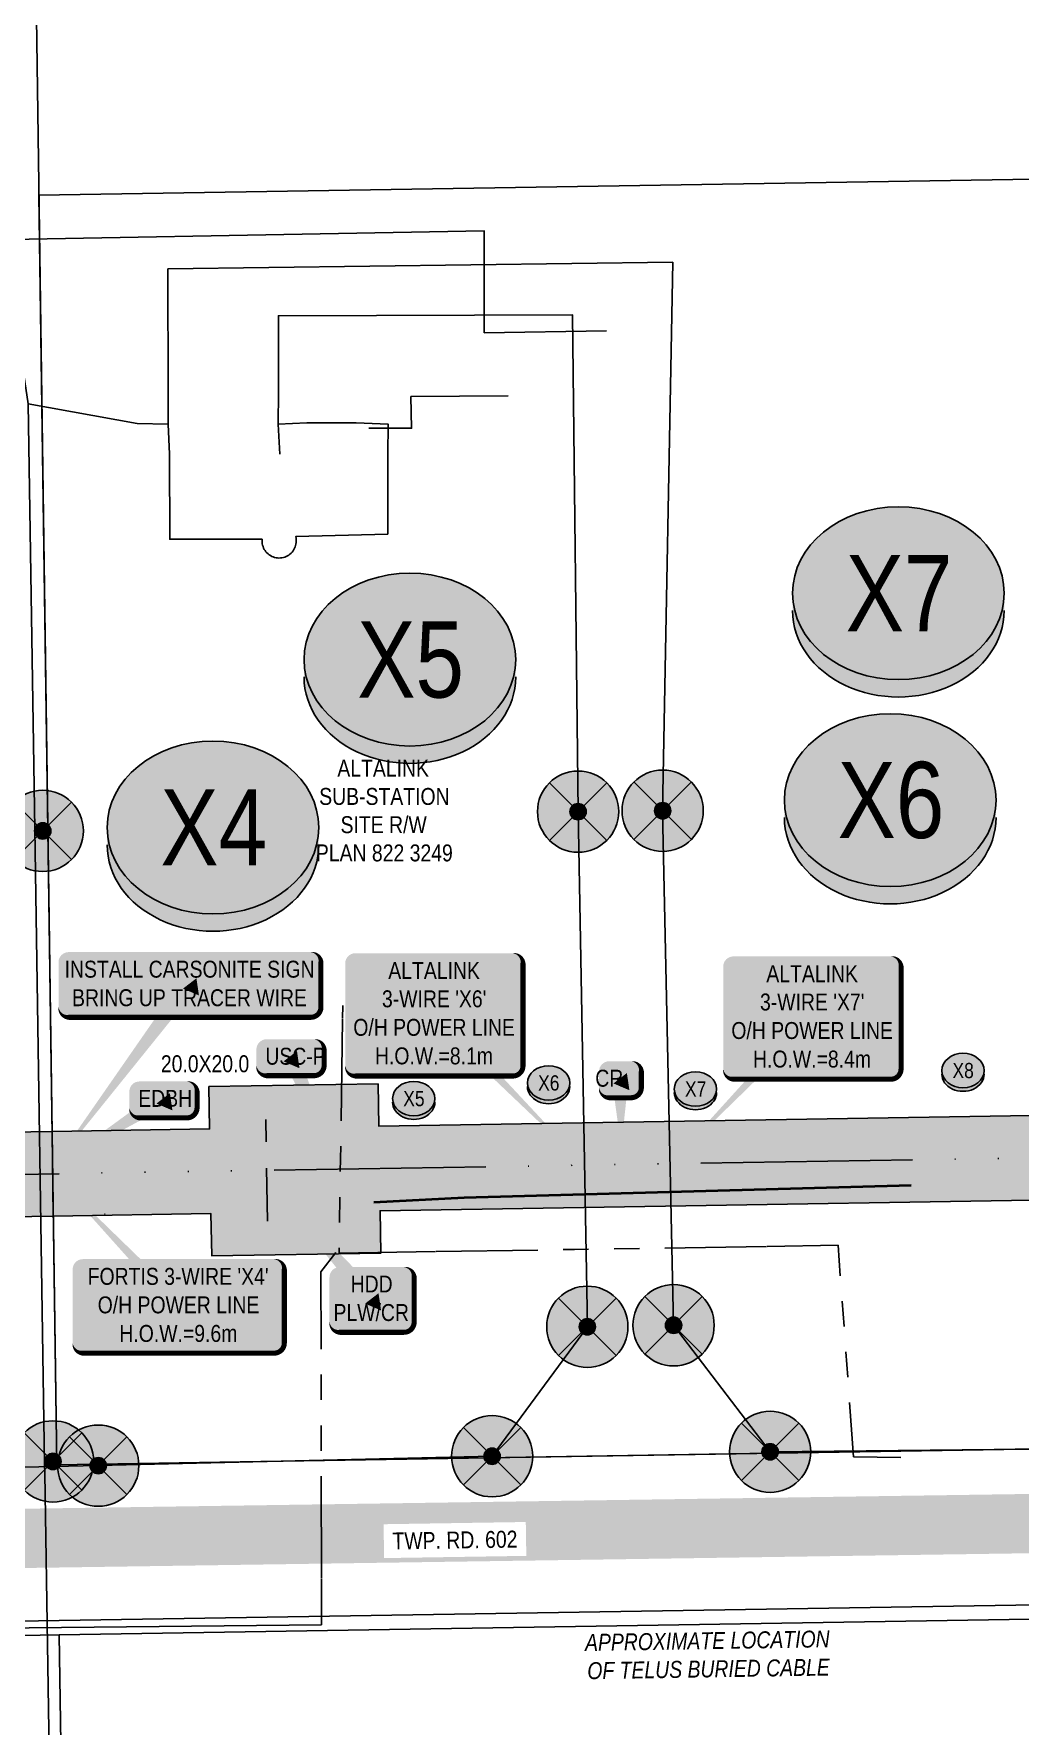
# Model space of a CAD drawing. Extents: x 72365 to 80261, y 6000112 to 6008999.
# Drawn here: x 73353.8 to 73470.3, y 6001848.9 to 6002048.8 of the extents above; entities that cross this region are included whole.
import ezdxf
from ezdxf.enums import TextEntityAlignment as Align

# ---------------------------------------------------------------- set-up
doc = ezdxf.new("R2010")
doc.units = 0
doc.header["$LTSCALE"] = 5
for name, pattern in [('COOP2', [10, 5, -1, 0, -1, 0, -1, 0, -1, 0, -1]), ('DASHDOT', [25.4, 12.7, -6.35, 0, -6.35]), ('foc-TIELINE', [1.875, 1.25, -0.625]), ('POWERLINE5', [7.8, 2.4, -0.6, 0.6, -0.6, 0.6, -0.6, 2.4])]:
    doc.linetypes.add(name, pattern=pattern)
for name, color, linetype in [('AS-POWER', 104, 'foc-POWER'), ('AS-POWER-EXISTING', 72, 'POWERLINE5'), ('AS-POWER-EXISTING-PP', 72, 'Continuous'), ('AS-POWER-EXISTING-PP-1000', 72, 'Continuous'), ('AS-POWER-T-1000', 104, 'Continuous'), ('AS-ROADS', 254, 'Continuous'), ('AS-TELEPHONE', 224, 'foc-TEL'), ('AS-TELEPHONE-T-1000', 224, 'Continuous'), ('F-RW', 190, 'Continuous'), ('L-ROAD-T-1000', 7, 'Continuous'), ('L-SEC', 7, 'Continuous'), ('P-APEX RECON PAY ITEMS-1000', 240, 'Continuous'), ('P-APEX RECON-10m BUFFER', 51, 'COOP2'), ('P-APEX RECON-URBAN', 30, 'COOP2'), ('P-APEX RECON-WORK AREA', 104, 'Continuous'), ('P-BUFFER-PURPLE', 187, 'foc-TIELINE'), ('P-CROSSINGS', 250, 'Continuous'), ('P-CROSSINGS-1000', 250, 'Continuous')]:
    doc.layers.add(name, color=color, linetype=linetype)
for name, color, linetype, lineweight in [('AS-RECON EXISTING', 151, 'DASHDOT', 40), ('F-WS-T-1000', 190, 'Continuous', 9), ('P-APEX RECON-TWS-T-1000', 104, 'Continuous', 9)]:
    doc.layers.add(name, color=color, linetype=linetype, lineweight=lineweight)
doc.layers.add('P-APEX RECON-TO BE DRILLED-H', color=7, linetype='Continuous', true_color=0xffafe1)
doc.styles.add('100L', font='ARIALN.TTF', dxfattribs={"height": 2})
doc.styles.add('80', font='ARIALN.TTF', dxfattribs={"height": 10})
doc.styles.add('80L', font='ARIALN.TTF', dxfattribs={"height": 10})
doc.styles.add('Crossing', font='ARIALN.TTF', dxfattribs={"height": 10})
doc.styles.add('foc-LtypeFont', font='ARIALN.TTF', dxfattribs={"height": 7.35})
doc.linetypes.add('foc-POWER', pattern='A,6,-1,["P",foc-LtypeFont,S=0.2,R=0,X=-0.625,Y=-0.75],-1.24,4', length=12.24)
doc.linetypes.add('foc-TEL', pattern='A,2,-1,["T",foc-LtypeFont,S=0.2,R=0,X=-0.425,Y=-0.75],-1.24,8', length=12.24)

# ---------------------------------------------------------------- blocks, each defined once
blk = doc.blocks.new('*U440')
h = blk.add_hatch(color=255)
edge = h.paths.add_edge_path()
edge.add_line((-46.5, -37), (46.5, -37))
edge.add_arc((46.5, -31), 6, 270, 360)
edge.add_line((52.5, -31), (52.5, 29.5))
edge.add_arc((46.5, 29.5), 6, 0, 90)
edge.add_line((46.5, 35.5), (-46.5, 35.5))
edge.add_arc((-46.5, 29.5), 6, 90, 180)
edge.add_line((-52.5, 29.5), (-52.5, -31))
edge.add_arc((-46.5, -31), 6, 180, 270)
at = {"color": 104, "flags": 128}
blk.add_lwpolyline([(-46.5, -37, 3, 3, 0), (46.5, -37, 3, 3, 0.414214), (52.5, -31, 3, 3, 0), (52.5, 29.5, 3, 0, 0.414214), (46.5, 35.5, 0, 0, 0), (-46.5, 35.5, 0, 0, 0.414214), (-52.5, 29.5, 0, 0, 0), (-52.5, -31, 0, 3, 0.414214)], format="xyseb", close=True, dxfattribs=at)
blk.add_lwpolyline([(-83.87, -86.92, 0, 7.5, 0), (0, 0, 0, 0, 0)], format="xyseb", dxfattribs=at)
at = {"color": 104, "style": '80'}
blk.add_attdef('ENTER_TEXT_001', (-26.85, -4.92), '', height=10, dxfattribs=at)
blk = doc.blocks.new('*U441')
h = blk.add_hatch(color=255)
edge = h.paths.add_edge_path()
edge.add_line((-46.5, -37), (46.5, -37))
edge.add_arc((46.5, -31), 6, 270, 360)
edge.add_line((52.5, -31), (52.5, 29.5))
edge.add_arc((46.5, 29.5), 6, 0, 90)
edge.add_line((46.5, 35.5), (-46.5, 35.5))
edge.add_arc((-46.5, 29.5), 6, 90, 180)
edge.add_line((-52.5, 29.5), (-52.5, -31))
edge.add_arc((-46.5, -31), 6, 180, 270)
at = {"color": 104, "flags": 128}
blk.add_lwpolyline([(-46.5, -37, 3, 3, 0), (46.5, -37, 3, 3, 0.414214), (52.5, -31, 3, 3, 0), (52.5, 29.5, 3, 0, 0.414214), (46.5, 35.5, 0, 0, 0), (-46.5, 35.5, 0, 0, 0.414214), (-52.5, 29.5, 0, 0, 0), (-52.5, -31, 0, 3, 0.414214)], format="xyseb", close=True, dxfattribs=at)
blk.add_lwpolyline([(88.79, -89.62, 0, 7.5, 0), (0, 0, 0, 0, 0)], format="xyseb", dxfattribs=at)
at = {"color": 104, "style": '80'}
blk.add_attdef('ENTER_TEXT_001', (-26.85, -4.92), '', height=10, dxfattribs=at)
blk = doc.blocks.new('*U442')
h = blk.add_hatch(color=255)
edge = h.paths.add_edge_path()
edge.add_line((-56.5, -28.5), (56.5, -28.5))
edge.add_arc((56.5, -22.5), 6, 270, 360)
edge.add_line((62.5, -22.5), (62.5, 21))
edge.add_arc((56.5, 21), 6, 0, 90)
edge.add_line((56.5, 27), (-56.5, 27))
edge.add_arc((-56.5, 21), 6, 90, 180)
edge.add_line((-62.5, 21), (-62.5, -22.5))
edge.add_arc((-56.5, -22.5), 6, 180, 270)
at = {"color": 104, "flags": 128}
blk.add_lwpolyline([(-74.29, 77.41, 0, 7.5, 0), (0, 0, 0, 0, 0)], format="xyseb", dxfattribs=at)
blk.add_lwpolyline([(-56.5, -28.5, 3, 3, 0), (56.5, -28.5, 3, 3, 0.414214), (62.5, -22.5, 3, 3, 0), (62.5, 21, 3, 0, 0.414214), (56.5, 27, 0, 0, 0), (-56.5, 27, 0, 0, 0.414214), (-62.5, 21, 0, 0, 0), (-62.5, -22.5, 0, 3, 0.414214)], format="xyseb", close=True, dxfattribs=at)
at = {"color": 104, "style": '80'}
blk.add_attdef('ENTER_TEXT_001', (-26.85, -4.92), '', height=10, dxfattribs=at)
blk = doc.blocks.new('POWERPOLE')
h = blk.add_hatch(color=255)
edge = h.paths.add_edge_path()
edge.add_arc((0, 0), 0.96, 0, 360)
at = {"linetype": 'Continuous'}
for p, q in [((0.679, -0.679), (-0.679, 0.679)), ((-0.679, -0.679), (0.679, 0.679))]:
    blk.add_line(p, q, dxfattribs=at)
blk.add_circle((0, 0), 0.96, dxfattribs=at)
blk = doc.blocks.new('*U1230')
at = {"true_color": 0xffffa8}
h = blk.add_hatch(color=51, dxfattribs=at)
edge = h.paths.add_edge_path()
edge.add_line((-14, -11.5), (14, -11.5))
edge.add_arc((14, -5.5), 6, 270, 360)
edge.add_line((20, -5.5), (20, 4))
edge.add_arc((14, 4), 6, 0, 90)
edge.add_line((14, 10), (-14, 10))
edge.add_arc((-14, 4), 6, 90, 180)
edge.add_line((-20, 4), (-20, -5.5))
edge.add_arc((-14, -5.5), 6, 180, 270)
at = {"color": 240, "flags": 128}
blk.add_lwpolyline([(-14, -11.5, 3, 3, 0), (14, -11.5, 3, 3, 0.414214), (20, -5.5, 3, 3, 0), (20, 4, 3, 0, 0.414214), (14, 10, 0, 0, 0), (-14, 10, 0, 0, 0.414214), (-20, 4, 0, 0, 0), (-20, -5.5, 0, 3, 0.414214)], format="xyseb", close=True, dxfattribs=at)
for points in [[(29.58, -66.65, 0, 10, 0), (0, 0, 5, 5, 0)], [(5.45, -7.08, 0, 10, 0), (0, 0, 5, 5, 0)]]:
    blk.add_lwpolyline(points, format="xyseb", dxfattribs=at)
at = {"color": 4, "style": '80'}
blk.add_attdef('OTHER_001', (-14.7, -5), '', height=10, dxfattribs=at)
blk = doc.blocks.new('*U1238')
at = {"true_color": 0xffffa8}
h = blk.add_hatch(color=51, dxfattribs=at)
edge = h.paths.add_edge_path()
edge.add_line((-14, -11.5), (14, -11.5))
edge.add_arc((14, -5.5), 6, 270, 360)
edge.add_line((20, -5.5), (20, 4))
edge.add_arc((14, 4), 6, 0, 90)
edge.add_line((14, 10), (-14, 10))
edge.add_arc((-14, 4), 6, 90, 180)
edge.add_line((-20, 4), (-20, -5.5))
edge.add_arc((-14, -5.5), 6, 180, 270)
at = {"color": 240, "flags": 128}
blk.add_lwpolyline([(-14, -11.5, 3, 3, 0), (14, -11.5, 3, 3, 0.414214), (20, -5.5, 3, 3, 0), (20, 4, 3, 0, 0.414214), (14, 10, 0, 0, 0), (-14, 10, 0, 0, 0.414214), (-20, 4, 0, 0, 0), (-20, -5.5, 0, 3, 0.414214)], format="xyseb", close=True, dxfattribs=at)
for points in [[(-63.75, -40.33, 0, 10, 0), (0, 0, 5, 5, 0)], [(5.45, -7.08, 0, 10, 0), (0, 0, 5, 5, 0)]]:
    blk.add_lwpolyline(points, format="xyseb", dxfattribs=at)
at = {"color": 4, "style": '80'}
blk.add_attdef('OTHER_001', (-14.7, -5), '', height=10, dxfattribs=at)
blk = doc.blocks.new('*U1239')
at = {"true_color": 0xffffa8}
h = blk.add_hatch(color=51, dxfattribs=at)
edge = h.paths.add_edge_path()
edge.add_line((-71.5, -20), (71.5, -20))
edge.add_arc((71.5, -14), 6, 270, 360)
edge.add_line((77.5, -14), (77.5, 12.5))
edge.add_arc((71.5, 12.5), 6, 0, 90)
edge.add_line((71.5, 18.5), (-71.5, 18.5))
edge.add_arc((-71.5, 12.5), 6, 90, 180)
edge.add_line((-77.5, 12.5), (-77.5, -14))
edge.add_arc((-71.5, -14), 6, 180, 270)
at = {"color": 240, "flags": 128}
blk.add_lwpolyline([(-71.5, -20, 3, 3, 0), (71.5, -20, 3, 3, 0.414214), (77.5, -14, 3, 3, 0), (77.5, 12.5, 3, 0, 0.414214), (71.5, 18.5, 0, 0, 0), (-71.5, 18.5, 0, 0, 0.414214), (-77.5, 12.5, 0, 0, 0), (-77.5, -14, 0, 3, 0.414214)], format="xyseb", close=True, dxfattribs=at)
for points in [[(-83.73, -111.8, 0, 10, 0), (0, 0, 5, 5, 0)], [(5.45, -7.08, 0, 10, 0), (0, 0, 5, 5, 0)]]:
    blk.add_lwpolyline(points, format="xyseb", dxfattribs=at)
at = {"color": 4, "style": '80'}
blk.add_attdef('OTHER_001', (-14.7, -5), '', height=10, dxfattribs=at)
blk = doc.blocks.new('*U1240')
at = {"true_color": 0xffffa8}
h = blk.add_hatch(color=51, dxfattribs=at)
edge = h.paths.add_edge_path()
edge.add_line((-6.5, -11.5), (6.5, -11.5))
edge.add_arc((6.5, -5.5), 6, 270, 360)
edge.add_line((12.5, -5.5), (12.5, 4))
edge.add_arc((6.5, 4), 6, 0, 90)
edge.add_line((6.5, 10), (-6.5, 10))
edge.add_arc((-6.5, 4), 6, 90, 180)
edge.add_line((-12.5, 4), (-12.5, -5.5))
edge.add_arc((-6.5, -5.5), 6, 180, 270)
at = {"color": 240, "flags": 128}
blk.add_lwpolyline([(-6.5, -11.5, 3, 3, 0), (6.5, -11.5, 3, 3, 0.414214), (12.5, -5.5, 3, 3, 0), (12.5, 4, 3, 0, 0.414214), (6.5, 10, 0, 0, 0), (-6.5, 10, 0, 0, 0.414214), (-12.5, 4, 0, 0, 0), (-12.5, -5.5, 0, 3, 0.414214)], format="xyseb", close=True, dxfattribs=at)
for points in [[(0.59, -40.71, 0, 10, 0), (0, 0, 5, 5, 0)], [(5.45, -7.08, 0, 10, 0), (0, 0, 5, 5, 0)]]:
    blk.add_lwpolyline(points, format="xyseb", dxfattribs=at)
at = {"color": 4, "style": '80'}
blk.add_attdef('OTHER_001', (-14.7, -5), '', height=10, dxfattribs=at)
blk = doc.blocks.new('*U1241')
at = {"true_color": 0xffffa8}
h = blk.add_hatch(color=51, dxfattribs=at)
edge = h.paths.add_edge_path()
edge.add_line((-19, -20), (19, -20))
edge.add_arc((19, -14), 6, 270, 360)
edge.add_line((25, -14), (25, 12.5))
edge.add_arc((19, 12.5), 6, 0, 90)
edge.add_line((19, 18.5), (-19, 18.5))
edge.add_arc((-19, 12.5), 6, 90, 180)
edge.add_line((-25, 12.5), (-25, -14))
edge.add_arc((-19, -14), 6, 180, 270)
at = {"color": 240, "flags": 128}
for points in [[(-66.49, 75.16, 0, 10, 0), (0, 0, 5, 5, 0)], [(5.45, -7.08, 0, 10, 0), (0, 0, 5, 5, 0)]]:
    blk.add_lwpolyline(points, format="xyseb", dxfattribs=at)
blk.add_lwpolyline([(-19, -20, 3, 3, 0), (19, -20, 3, 3, 0.414214), (25, -14, 3, 3, 0), (25, 12.5, 3, 0, 0.414214), (19, 18.5, 0, 0, 0), (-19, 18.5, 0, 0, 0.414214), (-25, 12.5, 0, 0, 0), (-25, -14, 0, 3, 0.414214)], format="xyseb", close=True, dxfattribs=at)
at = {"color": 4, "style": '80'}
blk.add_attdef('OTHER_001', (-14.7, -5), '', height=10, dxfattribs=at)
blk = doc.blocks.new('xing2')
h = blk.add_hatch(color=50)
h.dxf.hatch_style = 1
edge = h.paths.add_edge_path()
edge.add_ellipse((0, 0), major_axis=(-12.5, 0), ratio=0.816297, start_angle=0, end_angle=360)
h = blk.add_hatch(color=250)
h.dxf.hatch_style = 1
edge = h.paths.add_edge_path()
edge.add_ellipse((0, -2.05), major_axis=(-12.5, 0), ratio=0.816297, start_angle=0, end_angle=180)
edge.add_line((12.5, -2.05), (12.5, 0))
edge.add_ellipse((0, 0), major_axis=(-12.5, 0), ratio=0.816297, start_angle=0, end_angle=180, ccw=False)
edge.add_line((-12.5, 0), (-12.5, -2.05))
at = {"color": 250}
blk.add_ellipse((0, 0), major_axis=(-12.5, 0), ratio=0.816297, dxfattribs=at)
blk.add_ellipse((0, -2.05), major_axis=(-12.5, 0), ratio=0.816297, start_param=0, end_param=3.141593, dxfattribs=at)
at = {"color": 250, "style": 'Crossing'}
blk.add_attdef('CROSSING', text='', height=9, dxfattribs=at).set_placement((0.09, 0.02), align=Align.MIDDLE_CENTER)
at = {"color": 250, "style": 'Crossing', "flags": 1}
for tag, p in [('OWNER', (0.09, -12.49)), ('DESCRIPTION', (0.09, -25.77)), ('LOCATION', (0.09, -39.3)), ('DWG_REF', (0.09, -52.84))]:
    blk.add_attdef(tag, text='', height=9, dxfattribs=at).set_placement(p, align=Align.MIDDLE_CENTER)

msp = doc.modelspace()

# ---------------------------------------------------------------- hatches: boundary and pattern name
at = {"layer": 'P-APEX RECON-10m BUFFER'}
h = msp.add_hatch(color=256, dxfattribs=at)
h.dxf.hatch_style = 1
h.paths.add_polyline_path([(74165.75, 6001893.755), (74164.649, 6001893.099), (74154.305, 6001897.641), (74153.817, 6001915.344), (74154.893, 6001915.362), (74154.783, 6001922.143), (74165.328, 6001922.315), (74165.18, 6001932.305), (74154.62, 6001932.133), (74154.568, 6001935.342), (74134.587, 6001935.017), (74134.639, 6001931.808), (73659.081, 6001924.071), (73659, 6001929.066), (73639.019, 6001928.741), (73639.1, 6001923.746), (73394.521, 6001919.766), (73394.439, 6001924.762), (73374.459, 6001924.436), (73374.54, 6001919.441), (73355.934, 6001919.139), (73356.075, 6001909.148), (73374.702, 6001909.451), (73374.784, 6001904.456), (73394.764, 6001904.781), (73394.683, 6001909.776), (73639.263, 6001913.755), (73639.344, 6001908.76), (73659.325, 6001909.085), (73659.244, 6001914.081), (74134.802, 6001921.818), (74134.912, 6001915.036), (74148.822, 6001915.263), (74149.398, 6001894.339), (74153.225, 6001892.659), (74165.763, 6001892.861)])
at = {"layer": 'P-APEX RECON-TO BE DRILLED-H'}
h = msp.add_hatch(color=256, dxfattribs=at)
h.dxf.hatch_style = 1
h.paths.add_polyline_path([(73380.291, 6001914.667), (73380.212, 6001919.534), (73300.713, 6001918.24), (73296.339, 6001929.833), (73286.991, 6001926.306), (73293.847, 6001908.135), (73380.374, 6001909.543)])

# ---------------------------------------------------------------- linework, layer by layer
at = {"layer": 'AS-POWER', "flags": 128}
for points in [[(73356.867, 6001759.885), (73356.834, 6001765.076), (73355.055, 6001878.791), (73355.039, 6001879.825), (73353.884, 6001954.83), (73353.11, 6002005.063), (73349.358, 6002029.829), (73348.664, 6002084.194), (73348.342, 6002109.907), (73346.266, 6002291.857), (73344.638, 6002407.374), (73344.425, 6002422.512), (73340.245, 6002719.174), (73339.344, 6002783.143)], [(73353.11, 6002005.063), (73365.997, 6002002.758), (73369.655, 6002002.658), (73369.642, 6002006.265), (73369.603, 6002021.003), (73429.254, 6002021.789), (73428.052, 6001957.015), (73429.341, 6001896.254), (73440.745, 6001881.311), (73470.999, 6001881.617), (73529.407, 6001881.619), (73544.331, 6001881.981), (73713.827, 6001883.778), (73900.593, 6001887.884), (74077.963, 6001890.823), (74258.684, 6001893.815), (74437.273, 6001896.774), (74621.957, 6001899.832), (74805.118, 6001902.864), (74997.262, 6001904.201), (75094.691, 6001907.228), (75157.325, 6001907.098), (76730.579, 6001937.765), (76896.029, 6001939.893), (77572.642, 6001948.512), (78361.451, 6001958.931)], [(73361.383, 6001879.676), (73407.911, 6001880.788), (73419.156, 6001896.075), (73418.061, 6001956.907), (73417.399, 6002015.584), (73382.669, 6002015.463), (73382.669, 6002006.422), (73382.643, 6002002.66), (73382.839, 6001999.1)], [(73409.797, 6002006.011), (73398.307, 6002005.923), (73398.394, 6002002.181), (73393.345, 6002002.181)], [(73382.643, 6002002.66), (73386.014, 6002002.811), (73391.868, 6002002.811), (73395.63, 6002002.661), (73395.579, 6001999.1), (73395.579, 6001989.692), (73384.708, 6001989.379), (73384.744, 6001989.206), (73384.765, 6001989.032), (73384.77, 6001988.856), (73384.76, 6001988.68), (73384.735, 6001988.506), (73384.695, 6001988.335), (73384.641, 6001988.167), (73384.572, 6001988.005), (73384.489, 6001987.85), (73384.393, 6001987.703), (73384.284, 6001987.564), (73384.164, 6001987.436), (73384.033, 6001987.318), (73383.892, 6001987.212), (73383.743, 6001987.119), (73383.586, 6001987.04), (73383.423, 6001986.974), (73383.255, 6001986.922), (73383.082, 6001986.886), (73382.908, 6001986.864), (73382.732, 6001986.858), (73382.556, 6001986.867), (73382.382, 6001986.891), (73382.21, 6001986.931), (73382.043, 6001986.985), (73381.881, 6001987.054), (73381.725, 6001987.136), (73381.578, 6001987.232), (73381.439, 6001987.34), (73381.31, 6001987.459), (73381.192, 6001987.59), (73381.086, 6001987.73), (73380.992, 6001987.879), (73380.912, 6001988.036), (73380.845, 6001988.199), (73380.793, 6001988.367), (73380.756, 6001988.539), (73380.734, 6001988.713), (73380.727, 6001988.889), (73380.736, 6001989.065), (73369.839, 6001989.065), (73369.799, 6001999.1), (73369.655, 6002002.658)], [(72430.626, 6001864.35), (73236.593, 6001876.894), (73361.383, 6001879.676)], [(72430.884, 6001846.348), (72530.673, 6001848.059), (73236.849, 6001858.897), (73318.651, 6001860.165), (73387.746, 6001860.879)]]:
    msp.add_lwpolyline(points, dxfattribs=at)
at = {"layer": 'AS-POWER-EXISTING', "flags": 128}
for points in [[(73456.176, 6001880.656), (73450.609, 6001880.711), (73448.772, 6001905.709), (73417.635, 6001905.205), (73389.833, 6001904.774), (73390.265, 6001934.034)], [(73389.454, 6001904.836), (73387.689, 6001902.549), (73387.746, 6001860.879)]]:
    msp.add_lwpolyline(points, dxfattribs=at)
at = {"layer": 'AS-RECON EXISTING', "flags": 128}
msp.add_lwpolyline([(73291.665, 6001928.069), (73289.633, 6001920.52), (73288.533, 6001915.287), (73288.616, 6001908.818), (73288.752, 6001907.186), (73289.662, 6001906.103), (73291.734, 6001906.002), (73318.254, 6001908.243), (73342.102, 6001909.034), (73366.021, 6001909.414), (73404.597, 6001911.326), (73611.001, 6001917.028), (73887.006, 6001918.664), (74085.217, 6001921.29), (74151.526, 6001923.098), (74171.168, 6001923.043), (74792.311, 6001928.483), (74851.994, 6001929.785), (74880.47, 6001930.804), (74921.006, 6001932.575), (74941.132, 6001932.161), (74941.026, 6001918.625), (74940.603, 6001891.104), (74940.884, 6001876.682), (74940.864, 6001876.695), (74941.666, 6001791.997), (74944.041, 6001667.194), (74945.85, 6001558.217), (74948.944, 6001431.349), (74950.64, 6001364.016), (74950.936, 6001297.619), (74954.83, 6001203.417), (74954.189, 6001189.279), (74953.376, 6001085.44), (74951.637, 6000952.491), (74956.499, 6000868.52), (74957.836, 6000798.77), (74955.67, 6000736.921), (74956.548, 6000723.03), (74958.732, 6000703.783), (74948.917, 6000676.738), (74940.677, 6000667.925), (74825.007, 6000665.781), (74831.764, 6000274.696), (74850.257, 6000176.054)], dxfattribs=at)
at = {"layer": 'AS-ROADS', "const_width": 7, "flags": 128}
msp.add_lwpolyline([(78361.593, 6001949.679), (77440.507, 6001937.551), (76616.357, 6001927.393), (75726.399, 6001909.333), (74682.957, 6001890.643), (73345.368, 6001870.983), (72430.766, 6001854.565)], dxfattribs=at)
at = {"layer": 'AS-TELEPHONE', "flags": 128}
for points in [[(73333.799, 6002024.166), (73406.988, 6002025.478), (73406.988, 6002013.453), (73421.402, 6002013.691)], [(73336.098, 6001861.043), (74904.552, 6001886.328), (74936.126, 6001887.221), (75117.625, 6001891.831), (75159.772, 6001892.833), (76761.381, 6001921.193), (76833.762, 6001922.311), (77695.436, 6001933.062), (77781.664, 6001934.523), (78361.7, 6001942.692)]]:
    msp.add_lwpolyline(points, dxfattribs=at)
at = {"layer": 'F-RW', "flags": 128}
msp.add_lwpolyline([(73354.376, 6002029.705), (73503.676, 6002032.106), (73505.791, 6001882.198), (73356.488, 6001879.785)], close=True, dxfattribs=at)
at = {"layer": 'L-SEC', "flags": 128}
for points in [[(73356.488, 6001879.785), (73345.157, 6002683.829)], [(73356.488, 6001879.785), (74166.273, 6001892.87)], [(73356.768, 6001859.684), (74166.598, 6001872.769)], [(73336.671, 6001859.359), (73356.768, 6001859.682)], [(73358.285, 6001759.908), (73356.768, 6001859.682)], [(73356.772, 6001859.642), (73356.772, 6001859.684)]]:
    msp.add_lwpolyline(points, dxfattribs=at)
at = {"layer": 'P-APEX RECON-URBAN', "flags": 128}
msp.add_lwpolyline([(73291.665, 6001928.069), (73297.28, 6001913.188), (74917.818, 6001939.554), (74931.309, 6001218.732), (74935.411, 6000796.02), (74915.266, 6000776.355), (74916.323, 6000683.005), (74941.177, 6000682.24), (74950.981, 6000681.669), (74952.067, 6000682.47)], dxfattribs=at)
at = {"layer": 'P-APEX RECON-WORK AREA', "flags": 128}
for points in [[(73505.235, 6001921.568), (73394.521, 6001919.766), (73394.439, 6001924.762), (73374.459, 6001924.436), (73374.54, 6001919.441), (73355.934, 6001919.139), (73356.075, 6001909.148), (73374.702, 6001909.451), (73374.784, 6001904.456), (73394.764, 6001904.781), (73394.683, 6001909.776), (73505.376, 6001911.577)], [(73335.974, 6001908.821), (73356.075, 6001909.148), (73355.934, 6001919.139), (73335.833, 6001918.812)]]:
    msp.add_lwpolyline(points, close=True, dxfattribs=at)
at = {"layer": 'P-BUFFER-PURPLE'}
msp.add_line((73381.378, 6001908.56), (73381.183, 6001920.549), dxfattribs=at)

# ---------------------------------------------------------------- block references
at = {"layer": 'AS-POWER-EXISTING-PP'}
for p, xscale, yscale, zscale in [((73418.061, 6001956.907), 4.995841144999984, 4.995841144999984, 4.995841144999984), ((73428.052, 6001957.015), 4.995841144999984, 4.995841144999984, 4.995841144999984), ((73354.828, 6001954.634), 4.99999999999995, 4.99999999999995, 4.99999999999995), ((73419.156, 6001896.075), 4.99999999999995, 4.99999999999995, 4.99999999999995), ((73429.341, 6001896.254), 4.99999999999995, 4.99999999999995, 4.99999999999995), ((73407.911, 6001880.788, 631.488), 4.995841144999963, 4.995841144999963, 4.995841144999963), ((73440.745, 6001881.311, 631.663), 4.995841144999963, 4.995841144999963, 4.995841144999963), ((73356.033, 6001880.173), 4.99999999999995, 4.99999999999995, 4.99999999999995), ((73361.383, 6001879.676, 631.716), 4.995841144999963, 4.995841144999963, 4.995841144999963)]:
    msp.add_blockref('POWERPOLE', p, dxfattribs=dict(at, xscale=xscale, yscale=yscale, zscale=zscale))
at = {"layer": 'AS-POWER-EXISTING-PP-1000', "xscale": 0.999168229, "yscale": 0.999168229, "zscale": 0.999168229}
for p in [(73418.061, 6001956.907), (73428.052, 6001957.015), (73354.828, 6001954.634), (73429.341, 6001896.254), (73419.156, 6001896.075), (73407.911, 6001880.788), (73440.745, 6001881.311), (73356.033, 6001880.173), (73361.383, 6001879.676)]:
    msp.add_blockref('POWERPOLE', p, dxfattribs=at)
at = {"layer": 'AS-POWER-T-1000'}
ref = msp.add_blockref('*U441', (73401.055, 6001933.088), dxfattribs=dict(at, xscale=0.1999999999999992, yscale=0.1999999999999992, zscale=0.1999999999999992))
ref.add_attrib('ENTER_TEXT_001', 'ALTALINK', (73395.645, 6001937.145), dxfattribs={"layer": '0', "color": 104, "height": 2, "style": '80'})
ref.add_attrib('ENTER_TEXT_002', "3-WIRE 'X6'", (73394.898, 6001933.804), dxfattribs={"layer": '0', "color": 104, "height": 2, "style": '80'})
ref.add_attrib('ENTER_TEXT_003', 'O/H POWER LINE', (73391.51, 6001930.435), dxfattribs={"layer": '0', "color": 104, "height": 2, "style": '80'})
ref.add_attrib('ENTER_TEXT_004', 'H.O.W.=8.1m', (73394.069, 6001927.066), dxfattribs={"layer": '0', "color": 104, "height": 2, "style": '80'})
ref = msp.add_blockref('*U440', (73445.71, 6001932.714), dxfattribs=dict(at, xscale=0.1999999999999992, yscale=0.1999999999999992, zscale=0.1999999999999992))
ref.add_attrib('ENTER_TEXT_001', 'ALTALINK', (73440.3, 6001936.77), dxfattribs={"layer": '0', "color": 104, "height": 2, "style": '80'})
ref.add_attrib('ENTER_TEXT_002', "3-WIRE 'X7'", (73439.553, 6001933.429), dxfattribs={"layer": '0', "color": 104, "height": 2, "style": '80'})
ref.add_attrib('ENTER_TEXT_003', 'O/H POWER LINE', (73436.165, 6001930.06), dxfattribs={"layer": '0', "color": 104, "height": 2, "style": '80'})
ref.add_attrib('ENTER_TEXT_004', 'H.O.W.=8.4m', (73438.724, 6001926.691), dxfattribs={"layer": '0', "color": 104, "height": 2, "style": '80'})
ref = msp.add_blockref('*U442', (73370.862, 6001898.662), dxfattribs=dict(at, xscale=0.1999999999999992, yscale=0.1999999999999992, zscale=0.1999999999999992))
ref.add_attrib('ENTER_TEXT_001', "FORTIS 3-WIRE 'X4'", (73360.135, 6001901.03), dxfattribs={"layer": '0', "color": 104, "height": 2, "style": '80'})
ref.add_attrib('ENTER_TEXT_002', 'O/H POWER LINE', (73361.318, 6001897.661), dxfattribs={"layer": '0', "color": 104, "height": 2, "style": '80'})
ref.add_attrib('ENTER_TEXT_003', 'H.O.W.=9.6m', (73363.876, 6001894.292), dxfattribs={"layer": '0', "color": 104, "height": 2, "style": '80'})
at = {"layer": 'P-APEX RECON PAY ITEMS-1000'}
ref = msp.add_blockref('*U1239', (73372.189, 6001936.619), dxfattribs=dict(at, xscale=0.1999999999999992, yscale=0.1999999999999992, zscale=0.1999999999999992))
ref.add_attrib('OTHER_001', 'INSTALL CARSONITE SIGN', (73357.408, 6001937.303), dxfattribs={"layer": '0', "color": 4, "height": 2, "style": '80'})
ref.add_attrib('OTHER_002', 'BRING UP TRACER WIRE', (73358.293, 6001933.934), dxfattribs={"layer": '0', "color": 4, "height": 2, "style": '80'})
for name, p, xscale, yscale, zscale, values in [('*U1230', (73384.064, 6001928.025), 0.1999999999999994, 0.1999999999999994, 0.1999999999999994, {'OTHER_001': 'USC-P'}), ('*U1240', (73423.035, 6001925.426), 0.1999999999999994, 0.1999999999999994, 0.1999999999999994, {'OTHER_001': 'CR'}), ('*U1238', (73369.055, 6001923.047), 0.1999999999999992, 0.1999999999999992, 0.1999999999999992, {'OTHER_001': 'EDBH'})]:
    msp.add_blockref(name, p, dxfattribs=dict(at, xscale=xscale, yscale=yscale, zscale=zscale)).add_auto_attribs(values)
ref = msp.add_blockref('*U1241', (73393.699, 6001899.425), dxfattribs=dict(at, xscale=0.1999999999999992, yscale=0.1999999999999992, zscale=0.1999999999999992))
ref.add_attrib('OTHER_001', 'HDD', (73391.194, 6001900.127), dxfattribs={"layer": '0', "color": 4, "height": 2, "style": '80'})
ref.add_attrib('OTHER_002', 'PLW/CR', (73389.173, 6001896.758), dxfattribs={"layer": '0', "color": 4, "height": 2, "style": '80'})
at = {"layer": 'P-CROSSINGS'}
for p, values in [((73455.892, 6001982.697), {'CROSSING': 'X7'}), ((73398.192, 6001974.859), {'CROSSING': 'X5'}), ((73454.931, 6001958.267), {'CROSSING': 'X6'}), ((73374.934, 6001955.034), {'CROSSING': 'X4'})]:
    msp.add_blockref('xing2', p, dxfattribs=at).add_auto_attribs(values)
at = {"layer": 'P-CROSSINGS-1000', "xscale": 0.1999999999999995, "yscale": 0.1999999999999995, "zscale": 0.1999999999999995}
for p, values in [((73463.528, 6001926.33), {'CROSSING': 'X8'}), ((73414.583, 6001924.867), {'CROSSING': 'X6'}), ((73431.931, 6001924.154), {'CROSSING': 'X7'}), ((73398.652, 6001923.019), {'CROSSING': 'X5'})]:
    msp.add_blockref('xing2', p, dxfattribs=at).add_auto_attribs(values)

# ---------------------------------------------------------------- texts
at = {"layer": 'AS-TELEPHONE-T-1000', "insert": (73418.844, 6001859.787), "char_height": 2, "attachment_point": 1, "rotation": 0.87296, "style": '100L'}
msp.add_mtext_dynamic_manual_height_columns('\\pi0.022067;{\\fArial Narrow|b0|i1|c0|p34;APPROXIMATE LOCATION\\P\\pi0.24035;OF TELUS BURIED CABLE}', width=29.01548, gutter_width=50, heights=[0], dxfattribs=at)
at = {"layer": 'F-WS-T-1000', "insert": (73386.983, 6001963.036), "char_height": 2, "attachment_point": 1, "style": '100L'}
msp.add_mtext_dynamic_manual_height_columns('\\pi2.6436;ALTALINK\\P\\pi0.50033;SUB-STATION\\P\\pi3.0242;SITE R/W\\P\\pi0.10469;PLAN 822 3249', width=16.10707, gutter_width=55, heights=[0], dxfattribs=at)
at = {"layer": 'P-APEX RECON-TWS-T-1000', "insert": (73368.782, 6001928.136), "char_height": 1.9983, "attachment_point": 1, "style": '80L'}
msp.add_mtext_dynamic_manual_height_columns('20.0X20.0', width=10.35424, gutter_width=50, heights=[0], dxfattribs=at)

# ---------------------------------------------------------------- next in the draw order: texts
at = {"layer": 'L-ROAD-T-1000', "insert": (73403.502, 6001871.892), "char_height": 2, "width": 14.79835, "attachment_point": 2, "rotation": 0.9005, "style": '80L', "bg_fill": 2}
msp.add_mtext('TWP. RD. 602', dxfattribs=at)

doc.saveas('drawing.dxf')
